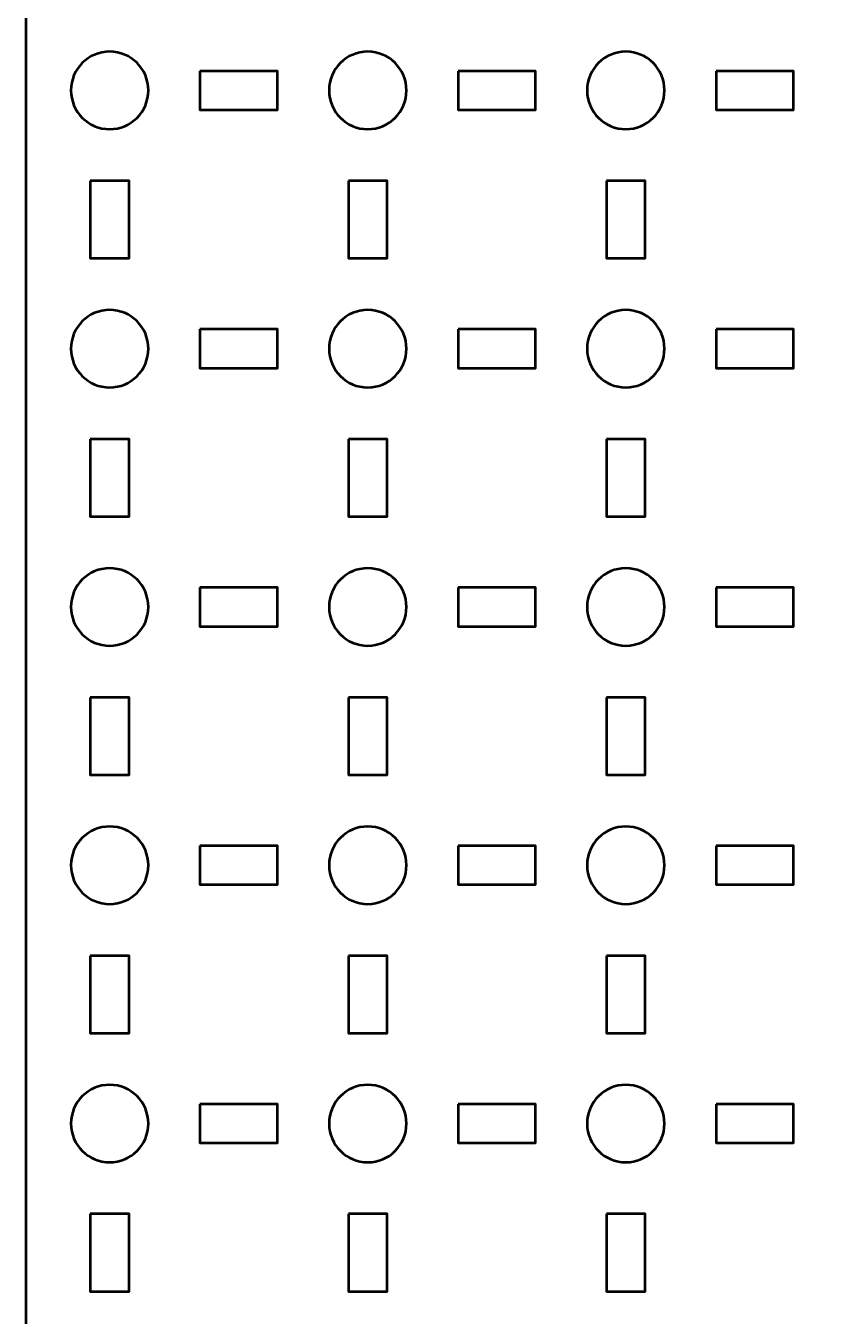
# Model space of a CAD drawing. Header units: centimetres. Extents: x -24.2 to 3.2, y -28.5 to 40.7.
# Drawn here: x -24.15 to -17.93, y -19.34 to -9.35 of the extents above; entities that cross this region are included whole.
import ezdxf

# ---------------------------------------------------------------- set-up
doc = ezdxf.new("R2010")
doc.units = ezdxf.units.CM
doc.header["$MEASUREMENT"] = 0
doc.layers.add('Layer 1', color=7, linetype='Continuous')

msp = doc.modelspace()

# ---------------------------------------------------------------- linework, layer by layer
at = {"layer": 'Layer 1', "lineweight": 53}
for points, knots in [([(-23.64992, -1.19999), (-23.64992, -1.19999), (2.65006, -1.19999), (2.65006, -1.19999), (2.65006, -1.19999), (2.92706, -1.19999), (3.15001, -1.42308), (3.15001, -1.70008), (3.15001, -1.70008), (3.15001, -1.70008), (3.15001, -28.00006), (3.15001, -28.00006), (3.15001, -28.00006), (3.15001, -28.27706), (2.92706, -28.50001), (2.65006, -28.50001), (2.65006, -28.50001), (2.65006, -28.50001), (-23.64992, -28.50001), (-23.64992, -28.50001), (-23.64992, -28.50001), (-23.92692, -28.50001), (-24.15001, -28.27706), (-24.15001, -28.00006), (-24.15001, -28.00006), (-24.15001, -28.00006), (-24.15001, -1.70008), (-24.15001, -1.70008), (-24.15001, -1.70008), (-24.15001, -1.42308), (-23.92692, -1.19999), (-23.64992, -1.19999)], [0, 0, 0, 0, 0.125, 0.125, 0.125, 0.125, 0.25, 0.25, 0.25, 0.25, 0.375, 0.375, 0.375, 0.375, 0.5, 0.5, 0.5, 0.5, 0.625, 0.625, 0.625, 0.625, 0.75, 0.75, 0.75, 0.75, 0.875, 0.875, 0.875, 0.875, 1, 1, 1, 1]), ([(-23.19998, -9.85006), (-23.19998, -10.01569), (-23.33421, -10.15007), (-23.49998, -10.15007), (-23.49998, -10.15007), (-23.66565, -10.15007), (-23.79999, -10.01569), (-23.79999, -9.85006), (-23.79999, -9.85006), (-23.79999, -9.68429), (-23.66565, -9.55006), (-23.49998, -9.55006), (-23.49998, -9.55006), (-23.33421, -9.55006), (-23.19998, -9.68429), (-23.19998, -9.85006)], [0, 0, 0, 0, 0.25, 0.25, 0.25, 0.25, 0.5, 0.5, 0.5, 0.5, 0.75, 0.75, 0.75, 0.75, 1, 1, 1, 1]), ([(-21.19991, -9.85006), (-21.19991, -10.01569), (-21.33428, -10.15007), (-21.49991, -10.15007), (-21.49991, -10.15007), (-21.66568, -10.15007), (-21.79991, -10.01569), (-21.79991, -9.85006), (-21.79991, -9.85006), (-21.79991, -9.68429), (-21.66568, -9.55006), (-21.49991, -9.55006), (-21.49991, -9.55006), (-21.33428, -9.55006), (-21.19991, -9.68429), (-21.19991, -9.85006)], [0, 0, 0, 0, 0.25, 0.25, 0.25, 0.25, 0.5, 0.5, 0.5, 0.5, 0.75, 0.75, 0.75, 0.75, 1, 1, 1, 1]), ([(-19.19998, -9.85006), (-19.19998, -10.01569), (-19.33431, -10.15007), (-19.49998, -10.15007), (-19.49998, -10.15007), (-19.66561, -10.15007), (-19.79998, -10.01569), (-19.79998, -9.85006), (-19.79998, -9.85006), (-19.79998, -9.68429), (-19.66561, -9.55006), (-19.49998, -9.55006), (-19.49998, -9.55006), (-19.33431, -9.55006), (-19.19998, -9.68429), (-19.19998, -9.85006)], [0, 0, 0, 0, 0.25, 0.25, 0.25, 0.25, 0.5, 0.5, 0.5, 0.5, 0.75, 0.75, 0.75, 0.75, 1, 1, 1, 1]), ([(-22.79997, -9.69999), (-22.79997, -9.69999), (-22.19996, -9.69999), (-22.19996, -9.69999), (-22.19996, -9.69999), (-22.19996, -9.69999), (-22.19996, -9.99999), (-22.19996, -9.99999), (-22.19996, -9.99999), (-22.19996, -9.99999), (-22.79997, -9.99999), (-22.79997, -9.99999), (-22.79997, -9.99999), (-22.79997, -9.99999), (-22.79997, -9.69999), (-22.79997, -9.69999)], [0, 0, 0, 0, 0.25, 0.25, 0.25, 0.25, 0.5, 0.5, 0.5, 0.5, 0.75, 0.75, 0.75, 0.75, 1, 1, 1, 1]), ([(-20.8, -9.69999), (-20.8, -9.69999), (-20.2, -9.69999), (-20.2, -9.69999), (-20.2, -9.69999), (-20.2, -9.69999), (-20.2, -9.99999), (-20.2, -9.99999), (-20.2, -9.99999), (-20.2, -9.99999), (-20.8, -9.99999), (-20.8, -9.99999), (-20.8, -9.99999), (-20.8, -9.99999), (-20.8, -9.69999), (-20.8, -9.69999)], [0, 0, 0, 0, 0.25, 0.25, 0.25, 0.25, 0.5, 0.5, 0.5, 0.5, 0.75, 0.75, 0.75, 0.75, 1, 1, 1, 1]), ([(-18.79993, -9.69999), (-18.79993, -9.69999), (-18.19992, -9.69999), (-18.19992, -9.69999), (-18.19992, -9.69999), (-18.19992, -9.69999), (-18.19992, -9.99999), (-18.19992, -9.99999), (-18.19992, -9.99999), (-18.19992, -9.99999), (-18.79993, -9.99999), (-18.79993, -9.99999), (-18.79993, -9.99999), (-18.79993, -9.99999), (-18.79993, -9.69999), (-18.79993, -9.69999)], [0, 0, 0, 0, 0.25, 0.25, 0.25, 0.25, 0.5, 0.5, 0.5, 0.5, 0.75, 0.75, 0.75, 0.75, 1, 1, 1, 1]), ([(-23.64992, -10.54997), (-23.64992, -10.54997), (-23.34991, -10.54997), (-23.34991, -10.54997), (-23.34991, -10.54997), (-23.34991, -10.54997), (-23.34991, -11.14998), (-23.34991, -11.14998), (-23.34991, -11.14998), (-23.34991, -11.14998), (-23.64992, -11.14998), (-23.64992, -11.14998), (-23.64992, -11.14998), (-23.64992, -11.14998), (-23.64992, -10.54997), (-23.64992, -10.54997)], [0, 0, 0, 0, 0.25, 0.25, 0.25, 0.25, 0.5, 0.5, 0.5, 0.5, 0.75, 0.75, 0.75, 0.75, 1, 1, 1, 1]), ([(-21.64998, -10.54997), (-21.64998, -10.54997), (-21.34998, -10.54997), (-21.34998, -10.54997), (-21.34998, -10.54997), (-21.34998, -10.54997), (-21.34998, -11.14998), (-21.34998, -11.14998), (-21.34998, -11.14998), (-21.34998, -11.14998), (-21.64998, -11.14998), (-21.64998, -11.14998), (-21.64998, -11.14998), (-21.64998, -11.14998), (-21.64998, -10.54997), (-21.64998, -10.54997)], [0, 0, 0, 0, 0.25, 0.25, 0.25, 0.25, 0.5, 0.5, 0.5, 0.5, 0.75, 0.75, 0.75, 0.75, 1, 1, 1, 1]), ([(-19.65005, -10.54997), (-19.65005, -10.54997), (-19.35005, -10.54997), (-19.35005, -10.54997), (-19.35005, -10.54997), (-19.35005, -10.54997), (-19.35005, -11.14998), (-19.35005, -11.14998), (-19.35005, -11.14998), (-19.35005, -11.14998), (-19.65005, -11.14998), (-19.65005, -11.14998), (-19.65005, -11.14998), (-19.65005, -11.14998), (-19.65005, -10.54997), (-19.65005, -10.54997)], [0, 0, 0, 0, 0.25, 0.25, 0.25, 0.25, 0.5, 0.5, 0.5, 0.5, 0.75, 0.75, 0.75, 0.75, 1, 1, 1, 1]), ([(-23.19998, -11.85003), (-23.19998, -12.01566), (-23.33421, -12.15), (-23.49998, -12.15), (-23.49998, -12.15), (-23.66565, -12.15), (-23.79999, -12.01566), (-23.79999, -11.85003), (-23.79999, -11.85003), (-23.79999, -11.68437), (-23.66565, -11.55003), (-23.49998, -11.55003), (-23.49998, -11.55003), (-23.33421, -11.55003), (-23.19998, -11.68437), (-23.19998, -11.85003)], [0, 0, 0, 0, 0.25, 0.25, 0.25, 0.25, 0.5, 0.5, 0.5, 0.5, 0.75, 0.75, 0.75, 0.75, 1, 1, 1, 1]), ([(-21.19991, -11.85003), (-21.19991, -12.01566), (-21.33428, -12.15), (-21.49991, -12.15), (-21.49991, -12.15), (-21.66568, -12.15), (-21.79991, -12.01566), (-21.79991, -11.85003), (-21.79991, -11.85003), (-21.79991, -11.68437), (-21.66568, -11.55003), (-21.49991, -11.55003), (-21.49991, -11.55003), (-21.33428, -11.55003), (-21.19991, -11.68437), (-21.19991, -11.85003)], [0, 0, 0, 0, 0.25, 0.25, 0.25, 0.25, 0.5, 0.5, 0.5, 0.5, 0.75, 0.75, 0.75, 0.75, 1, 1, 1, 1]), ([(-19.19998, -11.85003), (-19.19998, -12.01566), (-19.33431, -12.15), (-19.49998, -12.15), (-19.49998, -12.15), (-19.66561, -12.15), (-19.79998, -12.01566), (-19.79998, -11.85003), (-19.79998, -11.85003), (-19.79998, -11.68437), (-19.66561, -11.55003), (-19.49998, -11.55003), (-19.49998, -11.55003), (-19.33431, -11.55003), (-19.19998, -11.68437), (-19.19998, -11.85003)], [0, 0, 0, 0, 0.25, 0.25, 0.25, 0.25, 0.5, 0.5, 0.5, 0.5, 0.75, 0.75, 0.75, 0.75, 1, 1, 1, 1]), ([(-22.79997, -11.7001), (-22.79997, -11.7001), (-22.19996, -11.7001), (-22.19996, -11.7001), (-22.19996, -11.7001), (-22.19996, -11.7001), (-22.19996, -12.0001), (-22.19996, -12.0001), (-22.19996, -12.0001), (-22.19996, -12.0001), (-22.79997, -12.0001), (-22.79997, -12.0001), (-22.79997, -12.0001), (-22.79997, -12.0001), (-22.79997, -11.7001), (-22.79997, -11.7001)], [0, 0, 0, 0, 0.25, 0.25, 0.25, 0.25, 0.5, 0.5, 0.5, 0.5, 0.75, 0.75, 0.75, 0.75, 1, 1, 1, 1]), ([(-20.8, -11.7001), (-20.8, -11.7001), (-20.2, -11.7001), (-20.2, -11.7001), (-20.2, -11.7001), (-20.2, -11.7001), (-20.2, -12.0001), (-20.2, -12.0001), (-20.2, -12.0001), (-20.2, -12.0001), (-20.8, -12.0001), (-20.8, -12.0001), (-20.8, -12.0001), (-20.8, -12.0001), (-20.8, -11.7001), (-20.8, -11.7001)], [0, 0, 0, 0, 0.25, 0.25, 0.25, 0.25, 0.5, 0.5, 0.5, 0.5, 0.75, 0.75, 0.75, 0.75, 1, 1, 1, 1]), ([(-18.79993, -11.7001), (-18.79993, -11.7001), (-18.19992, -11.7001), (-18.19992, -11.7001), (-18.19992, -11.7001), (-18.19992, -11.7001), (-18.19992, -12.0001), (-18.19992, -12.0001), (-18.19992, -12.0001), (-18.19992, -12.0001), (-18.79993, -12.0001), (-18.79993, -12.0001), (-18.79993, -12.0001), (-18.79993, -12.0001), (-18.79993, -11.7001), (-18.79993, -11.7001)], [0, 0, 0, 0, 0.25, 0.25, 0.25, 0.25, 0.5, 0.5, 0.5, 0.5, 0.75, 0.75, 0.75, 0.75, 1, 1, 1, 1]), ([(-23.64992, -12.55005), (-23.64992, -12.55005), (-23.34991, -12.55005), (-23.34991, -12.55005), (-23.34991, -12.55005), (-23.34991, -12.55005), (-23.34991, -13.15005), (-23.34991, -13.15005), (-23.34991, -13.15005), (-23.34991, -13.15005), (-23.64992, -13.15005), (-23.64992, -13.15005), (-23.64992, -13.15005), (-23.64992, -13.15005), (-23.64992, -12.55005), (-23.64992, -12.55005)], [0, 0, 0, 0, 0.25, 0.25, 0.25, 0.25, 0.5, 0.5, 0.5, 0.5, 0.75, 0.75, 0.75, 0.75, 1, 1, 1, 1]), ([(-21.64998, -12.55005), (-21.64998, -12.55005), (-21.34998, -12.55005), (-21.34998, -12.55005), (-21.34998, -12.55005), (-21.34998, -12.55005), (-21.34998, -13.15005), (-21.34998, -13.15005), (-21.34998, -13.15005), (-21.34998, -13.15005), (-21.64998, -13.15005), (-21.64998, -13.15005), (-21.64998, -13.15005), (-21.64998, -13.15005), (-21.64998, -12.55005), (-21.64998, -12.55005)], [0, 0, 0, 0, 0.25, 0.25, 0.25, 0.25, 0.5, 0.5, 0.5, 0.5, 0.75, 0.75, 0.75, 0.75, 1, 1, 1, 1]), ([(-19.65005, -12.55005), (-19.65005, -12.55005), (-19.35005, -12.55005), (-19.35005, -12.55005), (-19.35005, -12.55005), (-19.35005, -12.55005), (-19.35005, -13.15005), (-19.35005, -13.15005), (-19.35005, -13.15005), (-19.35005, -13.15005), (-19.65005, -13.15005), (-19.65005, -13.15005), (-19.65005, -13.15005), (-19.65005, -13.15005), (-19.65005, -12.55005), (-19.65005, -12.55005)], [0, 0, 0, 0, 0.25, 0.25, 0.25, 0.25, 0.5, 0.5, 0.5, 0.5, 0.75, 0.75, 0.75, 0.75, 1, 1, 1, 1]), ([(-23.19998, -13.8501), (-23.19998, -14.01573), (-23.33421, -14.15011), (-23.49998, -14.15011), (-23.49998, -14.15011), (-23.66565, -14.15011), (-23.79999, -14.01573), (-23.79999, -13.8501), (-23.79999, -13.8501), (-23.79999, -13.68433), (-23.66565, -13.5501), (-23.49998, -13.5501), (-23.49998, -13.5501), (-23.33421, -13.5501), (-23.19998, -13.68433), (-23.19998, -13.8501)], [0, 0, 0, 0, 0.25, 0.25, 0.25, 0.25, 0.5, 0.5, 0.5, 0.5, 0.75, 0.75, 0.75, 0.75, 1, 1, 1, 1]), ([(-21.19991, -13.8501), (-21.19991, -14.01573), (-21.33428, -14.15011), (-21.49991, -14.15011), (-21.49991, -14.15011), (-21.66568, -14.15011), (-21.79991, -14.01573), (-21.79991, -13.8501), (-21.79991, -13.8501), (-21.79991, -13.68433), (-21.66568, -13.5501), (-21.49991, -13.5501), (-21.49991, -13.5501), (-21.33428, -13.5501), (-21.19991, -13.68433), (-21.19991, -13.8501)], [0, 0, 0, 0, 0.25, 0.25, 0.25, 0.25, 0.5, 0.5, 0.5, 0.5, 0.75, 0.75, 0.75, 0.75, 1, 1, 1, 1]), ([(-19.19998, -13.8501), (-19.19998, -14.01573), (-19.33431, -14.15011), (-19.49998, -14.15011), (-19.49998, -14.15011), (-19.66561, -14.15011), (-19.79998, -14.01573), (-19.79998, -13.8501), (-19.79998, -13.8501), (-19.79998, -13.68433), (-19.66561, -13.5501), (-19.49998, -13.5501), (-19.49998, -13.5501), (-19.33431, -13.5501), (-19.19998, -13.68433), (-19.19998, -13.8501)], [0, 0, 0, 0, 0.25, 0.25, 0.25, 0.25, 0.5, 0.5, 0.5, 0.5, 0.75, 0.75, 0.75, 0.75, 1, 1, 1, 1]), ([(-22.79997, -13.70003), (-22.79997, -13.70003), (-22.19996, -13.70003), (-22.19996, -13.70003), (-22.19996, -13.70003), (-22.19996, -13.70003), (-22.19996, -14.00003), (-22.19996, -14.00003), (-22.19996, -14.00003), (-22.19996, -14.00003), (-22.79997, -14.00003), (-22.79997, -14.00003), (-22.79997, -14.00003), (-22.79997, -14.00003), (-22.79997, -13.70003), (-22.79997, -13.70003)], [0, 0, 0, 0, 0.25, 0.25, 0.25, 0.25, 0.5, 0.5, 0.5, 0.5, 0.75, 0.75, 0.75, 0.75, 1, 1, 1, 1]), ([(-20.8, -13.70003), (-20.8, -13.70003), (-20.2, -13.70003), (-20.2, -13.70003), (-20.2, -13.70003), (-20.2, -13.70003), (-20.2, -14.00003), (-20.2, -14.00003), (-20.2, -14.00003), (-20.2, -14.00003), (-20.8, -14.00003), (-20.8, -14.00003), (-20.8, -14.00003), (-20.8, -14.00003), (-20.8, -13.70003), (-20.8, -13.70003)], [0, 0, 0, 0, 0.25, 0.25, 0.25, 0.25, 0.5, 0.5, 0.5, 0.5, 0.75, 0.75, 0.75, 0.75, 1, 1, 1, 1]), ([(-18.79993, -13.70003), (-18.79993, -13.70003), (-18.19992, -13.70003), (-18.19992, -13.70003), (-18.19992, -13.70003), (-18.19992, -13.70003), (-18.19992, -14.00003), (-18.19992, -14.00003), (-18.19992, -14.00003), (-18.19992, -14.00003), (-18.79993, -14.00003), (-18.79993, -14.00003), (-18.79993, -14.00003), (-18.79993, -14.00003), (-18.79993, -13.70003), (-18.79993, -13.70003)], [0, 0, 0, 0, 0.25, 0.25, 0.25, 0.25, 0.5, 0.5, 0.5, 0.5, 0.75, 0.75, 0.75, 0.75, 1, 1, 1, 1]), ([(-23.64992, -14.55002), (-23.64992, -14.55002), (-23.34991, -14.55002), (-23.34991, -14.55002), (-23.34991, -14.55002), (-23.34991, -14.55002), (-23.34991, -15.15002), (-23.34991, -15.15002), (-23.34991, -15.15002), (-23.34991, -15.15002), (-23.64992, -15.15002), (-23.64992, -15.15002), (-23.64992, -15.15002), (-23.64992, -15.15002), (-23.64992, -14.55002), (-23.64992, -14.55002)], [0, 0, 0, 0, 0.25, 0.25, 0.25, 0.25, 0.5, 0.5, 0.5, 0.5, 0.75, 0.75, 0.75, 0.75, 1, 1, 1, 1]), ([(-21.64998, -14.55002), (-21.64998, -14.55002), (-21.34998, -14.55002), (-21.34998, -14.55002), (-21.34998, -14.55002), (-21.34998, -14.55002), (-21.34998, -15.15002), (-21.34998, -15.15002), (-21.34998, -15.15002), (-21.34998, -15.15002), (-21.64998, -15.15002), (-21.64998, -15.15002), (-21.64998, -15.15002), (-21.64998, -15.15002), (-21.64998, -14.55002), (-21.64998, -14.55002)], [0, 0, 0, 0, 0.25, 0.25, 0.25, 0.25, 0.5, 0.5, 0.5, 0.5, 0.75, 0.75, 0.75, 0.75, 1, 1, 1, 1]), ([(-19.65005, -14.55002), (-19.65005, -14.55002), (-19.35005, -14.55002), (-19.35005, -14.55002), (-19.35005, -14.55002), (-19.35005, -14.55002), (-19.35005, -15.15002), (-19.35005, -15.15002), (-19.35005, -15.15002), (-19.35005, -15.15002), (-19.65005, -15.15002), (-19.65005, -15.15002), (-19.65005, -15.15002), (-19.65005, -15.15002), (-19.65005, -14.55002), (-19.65005, -14.55002)], [0, 0, 0, 0, 0.25, 0.25, 0.25, 0.25, 0.5, 0.5, 0.5, 0.5, 0.75, 0.75, 0.75, 0.75, 1, 1, 1, 1]), ([(-23.19998, -15.85004), (-23.19998, -16.0157), (-23.33421, -16.15004), (-23.49998, -16.15004), (-23.49998, -16.15004), (-23.66565, -16.15004), (-23.79999, -16.0157), (-23.79999, -15.85004), (-23.79999, -15.85004), (-23.79999, -15.68441), (-23.66565, -15.55003), (-23.49998, -15.55003), (-23.49998, -15.55003), (-23.33421, -15.55003), (-23.19998, -15.68441), (-23.19998, -15.85004)], [0, 0, 0, 0, 0.25, 0.25, 0.25, 0.25, 0.5, 0.5, 0.5, 0.5, 0.75, 0.75, 0.75, 0.75, 1, 1, 1, 1]), ([(-21.19991, -15.85004), (-21.19991, -16.0157), (-21.33428, -16.15004), (-21.49991, -16.15004), (-21.49991, -16.15004), (-21.66568, -16.15004), (-21.79991, -16.0157), (-21.79991, -15.85004), (-21.79991, -15.85004), (-21.79991, -15.68441), (-21.66568, -15.55003), (-21.49991, -15.55003), (-21.49991, -15.55003), (-21.33428, -15.55003), (-21.19991, -15.68441), (-21.19991, -15.85004)], [0, 0, 0, 0, 0.25, 0.25, 0.25, 0.25, 0.5, 0.5, 0.5, 0.5, 0.75, 0.75, 0.75, 0.75, 1, 1, 1, 1]), ([(-19.19998, -15.85004), (-19.19998, -16.0157), (-19.33431, -16.15004), (-19.49998, -16.15004), (-19.49998, -16.15004), (-19.66561, -16.15004), (-19.79998, -16.0157), (-19.79998, -15.85004), (-19.79998, -15.85004), (-19.79998, -15.68441), (-19.66561, -15.55003), (-19.49998, -15.55003), (-19.49998, -15.55003), (-19.33431, -15.55003), (-19.19998, -15.68441), (-19.19998, -15.85004)], [0, 0, 0, 0, 0.25, 0.25, 0.25, 0.25, 0.5, 0.5, 0.5, 0.5, 0.75, 0.75, 0.75, 0.75, 1, 1, 1, 1]), ([(-22.79997, -15.69997), (-22.79997, -15.69997), (-22.19996, -15.69997), (-22.19996, -15.69997), (-22.19996, -15.69997), (-22.19996, -15.69997), (-22.19996, -15.99997), (-22.19996, -15.99997), (-22.19996, -15.99997), (-22.19996, -15.99997), (-22.79997, -15.99997), (-22.79997, -15.99997), (-22.79997, -15.99997), (-22.79997, -15.99997), (-22.79997, -15.69997), (-22.79997, -15.69997)], [0, 0, 0, 0, 0.25, 0.25, 0.25, 0.25, 0.5, 0.5, 0.5, 0.5, 0.75, 0.75, 0.75, 0.75, 1, 1, 1, 1]), ([(-20.8, -15.69997), (-20.8, -15.69997), (-20.2, -15.69997), (-20.2, -15.69997), (-20.2, -15.69997), (-20.2, -15.69997), (-20.2, -15.99997), (-20.2, -15.99997), (-20.2, -15.99997), (-20.2, -15.99997), (-20.8, -15.99997), (-20.8, -15.99997), (-20.8, -15.99997), (-20.8, -15.99997), (-20.8, -15.69997), (-20.8, -15.69997)], [0, 0, 0, 0, 0.25, 0.25, 0.25, 0.25, 0.5, 0.5, 0.5, 0.5, 0.75, 0.75, 0.75, 0.75, 1, 1, 1, 1]), ([(-18.79993, -15.69997), (-18.79993, -15.69997), (-18.19992, -15.69997), (-18.19992, -15.69997), (-18.19992, -15.69997), (-18.19992, -15.69997), (-18.19992, -15.99997), (-18.19992, -15.99997), (-18.19992, -15.99997), (-18.19992, -15.99997), (-18.79993, -15.99997), (-18.79993, -15.99997), (-18.79993, -15.99997), (-18.79993, -15.99997), (-18.79993, -15.69997), (-18.79993, -15.69997)], [0, 0, 0, 0, 0.25, 0.25, 0.25, 0.25, 0.5, 0.5, 0.5, 0.5, 0.75, 0.75, 0.75, 0.75, 1, 1, 1, 1]), ([(-23.64992, -16.55009), (-23.64992, -16.55009), (-23.34991, -16.55009), (-23.34991, -16.55009), (-23.34991, -16.55009), (-23.34991, -16.55009), (-23.34991, -17.15009), (-23.34991, -17.15009), (-23.34991, -17.15009), (-23.34991, -17.15009), (-23.64992, -17.15009), (-23.64992, -17.15009), (-23.64992, -17.15009), (-23.64992, -17.15009), (-23.64992, -16.55009), (-23.64992, -16.55009)], [0, 0, 0, 0, 0.25, 0.25, 0.25, 0.25, 0.5, 0.5, 0.5, 0.5, 0.75, 0.75, 0.75, 0.75, 1, 1, 1, 1]), ([(-21.64998, -16.55009), (-21.64998, -16.55009), (-21.34998, -16.55009), (-21.34998, -16.55009), (-21.34998, -16.55009), (-21.34998, -16.55009), (-21.34998, -17.15009), (-21.34998, -17.15009), (-21.34998, -17.15009), (-21.34998, -17.15009), (-21.64998, -17.15009), (-21.64998, -17.15009), (-21.64998, -17.15009), (-21.64998, -17.15009), (-21.64998, -16.55009), (-21.64998, -16.55009)], [0, 0, 0, 0, 0.25, 0.25, 0.25, 0.25, 0.5, 0.5, 0.5, 0.5, 0.75, 0.75, 0.75, 0.75, 1, 1, 1, 1]), ([(-19.65005, -16.55009), (-19.65005, -16.55009), (-19.35005, -16.55009), (-19.35005, -16.55009), (-19.35005, -16.55009), (-19.35005, -16.55009), (-19.35005, -17.15009), (-19.35005, -17.15009), (-19.35005, -17.15009), (-19.35005, -17.15009), (-19.65005, -17.15009), (-19.65005, -17.15009), (-19.65005, -17.15009), (-19.65005, -17.15009), (-19.65005, -16.55009), (-19.65005, -16.55009)], [0, 0, 0, 0, 0.25, 0.25, 0.25, 0.25, 0.5, 0.5, 0.5, 0.5, 0.75, 0.75, 0.75, 0.75, 1, 1, 1, 1]), ([(-23.19998, -17.85), (-23.19998, -18.01577), (-23.33421, -18.15001), (-23.49998, -18.15001), (-23.49998, -18.15001), (-23.66565, -18.15001), (-23.79999, -18.01577), (-23.79999, -17.85), (-23.79999, -17.85), (-23.79999, -17.68434), (-23.66565, -17.55), (-23.49998, -17.55), (-23.49998, -17.55), (-23.33421, -17.55), (-23.19998, -17.68434), (-23.19998, -17.85)], [0, 0, 0, 0, 0.25, 0.25, 0.25, 0.25, 0.5, 0.5, 0.5, 0.5, 0.75, 0.75, 0.75, 0.75, 1, 1, 1, 1]), ([(-21.19991, -17.85), (-21.19991, -18.01577), (-21.33428, -18.15001), (-21.49991, -18.15001), (-21.49991, -18.15001), (-21.66568, -18.15001), (-21.79991, -18.01577), (-21.79991, -17.85), (-21.79991, -17.85), (-21.79991, -17.68434), (-21.66568, -17.55), (-21.49991, -17.55), (-21.49991, -17.55), (-21.33428, -17.55), (-21.19991, -17.68434), (-21.19991, -17.85)], [0, 0, 0, 0, 0.25, 0.25, 0.25, 0.25, 0.5, 0.5, 0.5, 0.5, 0.75, 0.75, 0.75, 0.75, 1, 1, 1, 1]), ([(-19.19998, -17.85), (-19.19998, -18.01577), (-19.33431, -18.15001), (-19.49998, -18.15001), (-19.49998, -18.15001), (-19.66561, -18.15001), (-19.79998, -18.01577), (-19.79998, -17.85), (-19.79998, -17.85), (-19.79998, -17.68434), (-19.66561, -17.55), (-19.49998, -17.55), (-19.49998, -17.55), (-19.33431, -17.55), (-19.19998, -17.68434), (-19.19998, -17.85)], [0, 0, 0, 0, 0.25, 0.25, 0.25, 0.25, 0.5, 0.5, 0.5, 0.5, 0.75, 0.75, 0.75, 0.75, 1, 1, 1, 1]), ([(-22.79997, -17.70007), (-22.79997, -17.70007), (-22.19996, -17.70007), (-22.19996, -17.70007), (-22.19996, -17.70007), (-22.19996, -17.70007), (-22.19996, -18.00008), (-22.19996, -18.00008), (-22.19996, -18.00008), (-22.19996, -18.00008), (-22.79997, -18.00008), (-22.79997, -18.00008), (-22.79997, -18.00008), (-22.79997, -18.00008), (-22.79997, -17.70007), (-22.79997, -17.70007)], [0, 0, 0, 0, 0.25, 0.25, 0.25, 0.25, 0.5, 0.5, 0.5, 0.5, 0.75, 0.75, 0.75, 0.75, 1, 1, 1, 1]), ([(-20.8, -17.70007), (-20.8, -17.70007), (-20.2, -17.70007), (-20.2, -17.70007), (-20.2, -17.70007), (-20.2, -17.70007), (-20.2, -18.00008), (-20.2, -18.00008), (-20.2, -18.00008), (-20.2, -18.00008), (-20.8, -18.00008), (-20.8, -18.00008), (-20.8, -18.00008), (-20.8, -18.00008), (-20.8, -17.70007), (-20.8, -17.70007)], [0, 0, 0, 0, 0.25, 0.25, 0.25, 0.25, 0.5, 0.5, 0.5, 0.5, 0.75, 0.75, 0.75, 0.75, 1, 1, 1, 1]), ([(-18.79993, -17.70007), (-18.79993, -17.70007), (-18.19992, -17.70007), (-18.19992, -17.70007), (-18.19992, -17.70007), (-18.19992, -17.70007), (-18.19992, -18.00008), (-18.19992, -18.00008), (-18.19992, -18.00008), (-18.19992, -18.00008), (-18.79993, -18.00008), (-18.79993, -18.00008), (-18.79993, -18.00008), (-18.79993, -18.00008), (-18.79993, -17.70007), (-18.79993, -17.70007)], [0, 0, 0, 0, 0.25, 0.25, 0.25, 0.25, 0.5, 0.5, 0.5, 0.5, 0.75, 0.75, 0.75, 0.75, 1, 1, 1, 1]), ([(-23.64992, -18.55002), (-23.64992, -18.55002), (-23.34991, -18.55002), (-23.34991, -18.55002), (-23.34991, -18.55002), (-23.34991, -18.55002), (-23.34991, -19.15003), (-23.34991, -19.15003), (-23.34991, -19.15003), (-23.34991, -19.15003), (-23.64992, -19.15003), (-23.64992, -19.15003), (-23.64992, -19.15003), (-23.64992, -19.15003), (-23.64992, -18.55002), (-23.64992, -18.55002)], [0, 0, 0, 0, 0.25, 0.25, 0.25, 0.25, 0.5, 0.5, 0.5, 0.5, 0.75, 0.75, 0.75, 0.75, 1, 1, 1, 1]), ([(-21.64998, -18.55002), (-21.64998, -18.55002), (-21.34998, -18.55002), (-21.34998, -18.55002), (-21.34998, -18.55002), (-21.34998, -18.55002), (-21.34998, -19.15003), (-21.34998, -19.15003), (-21.34998, -19.15003), (-21.34998, -19.15003), (-21.64998, -19.15003), (-21.64998, -19.15003), (-21.64998, -19.15003), (-21.64998, -19.15003), (-21.64998, -18.55002), (-21.64998, -18.55002)], [0, 0, 0, 0, 0.25, 0.25, 0.25, 0.25, 0.5, 0.5, 0.5, 0.5, 0.75, 0.75, 0.75, 0.75, 1, 1, 1, 1]), ([(-19.65005, -18.55002), (-19.65005, -18.55002), (-19.35005, -18.55002), (-19.35005, -18.55002), (-19.35005, -18.55002), (-19.35005, -18.55002), (-19.35005, -19.15003), (-19.35005, -19.15003), (-19.35005, -19.15003), (-19.35005, -19.15003), (-19.65005, -19.15003), (-19.65005, -19.15003), (-19.65005, -19.15003), (-19.65005, -19.15003), (-19.65005, -18.55002), (-19.65005, -18.55002)], [0, 0, 0, 0, 0.25, 0.25, 0.25, 0.25, 0.5, 0.5, 0.5, 0.5, 0.75, 0.75, 0.75, 0.75, 1, 1, 1, 1])]:
    msp.add_open_spline(points, degree=3, knots=knots, dxfattribs=at)

doc.saveas('drawing.dxf')
